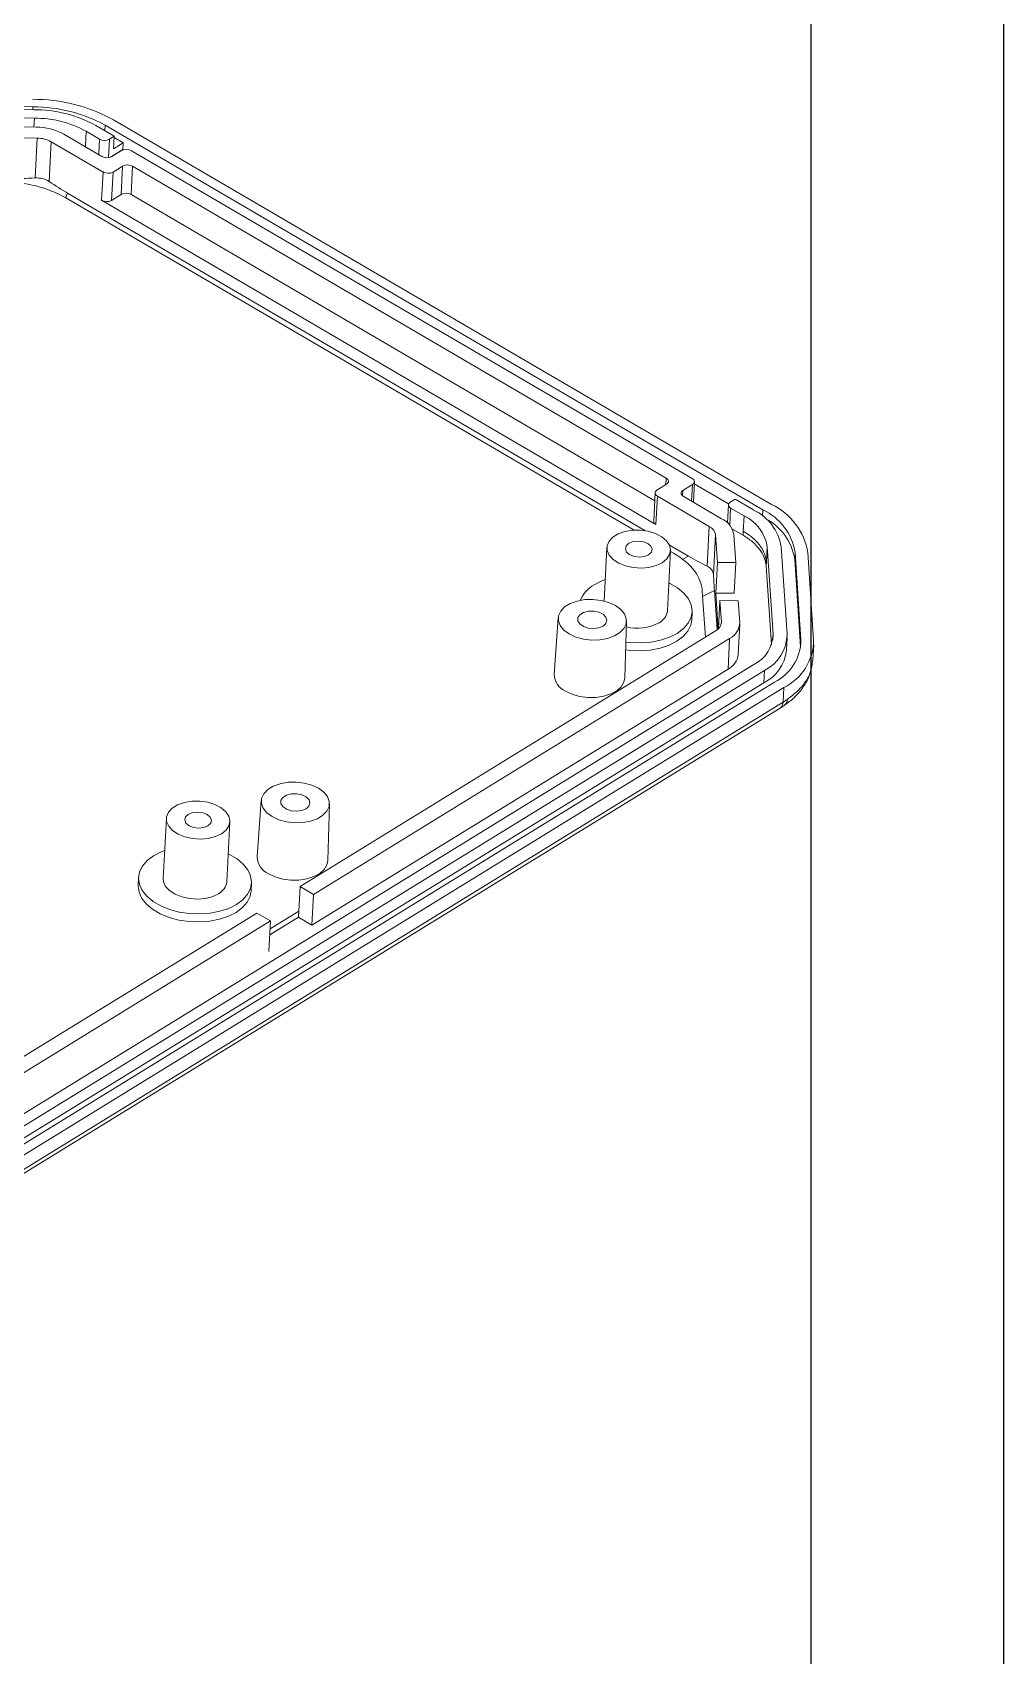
# Model space of a CAD drawing. Header units: inches. Extents: x 1153 to 4131, y 573 to 1071.
# Drawn here: x 2445.3 to 2493.3, y 660.5 to 740.8 of the extents above; entities that cross this region are included whole.
import ezdxf

# ---------------------------------------------------------------- set-up
doc = ezdxf.new("R2010")
doc.units = ezdxf.units.IN

msp = doc.modelspace()

# ---------------------------------------------------------------- linework, layer by layer
for p, q in [((2493.348, 973.438), (2493.348, 572.957)), ((2483.813, 963.903), (2483.813, 582.492))]:
    msp.add_line(p, q)
at = {"color": 7, "linetype": 'Continuous', "lineweight": 15}
for p, q in [((2438.061, 737.18), (2445.29, 737.116)), ((2438.104, 737.042), (2445.332, 736.978)), ((2445.36, 736.559), (2438.132, 736.623)), ((2445.456, 736.115), (2443.167, 736.135)), ((2448.397, 736.203), (2449.315, 735.666)), ((2448.857, 736.214), (2481.431, 717.174)), ((2481.858, 717.437), (2449.283, 736.477)), ((2445.493, 735.571), (2443.204, 735.591)), ((2445.392, 733.601), (2445.493, 735.571)), ((2446.196, 735.393), (2446.095, 733.423)), ((2448.759, 733.895), (2446.196, 735.393)), ((2448.707, 734.665), (2446.813, 735.772)), ((2447.922, 735.911), (2447.883, 735.15)), ((2448.583, 735.525), (2447.922, 735.911)), ((2449.315, 735.666), (2449.078, 735.521)), ((2449.315, 735.666), (2449.283, 735.049)), ((2449.758, 735.341), (2449.283, 735.049)), ((2449.758, 735.341), (2449.311, 735.602)), ((2449.74, 735.005), (2449.758, 735.341)), ((2449.123, 734.625), (2449.74, 735.005)), ((2449.676, 734.952), (2449.202, 734.66)), ((2449.74, 735.005), (2449.764, 734.991)), ((2477.927, 718.723), (2450.17, 734.948)), ((2448.687, 732.493), (2448.759, 733.895)), ((2449.182, 732.488), (2449.253, 733.891)), ((2449.253, 733.891), (2449.728, 734.182)), ((2449.728, 734.182), (2449.656, 732.78)), ((2450.15, 732.776), (2450.222, 734.178)), ((2450.222, 734.178), (2476.642, 718.735)), ((2447.007, 732.844), (2475.579, 716.143)), ((2475.05, 716.167), (2446.918, 732.611)), ((2476.136, 716.449), (2448.687, 732.493)), ((2449.656, 732.78), (2449.182, 732.488)), ((2476.075, 717.622), (2450.15, 732.776)), ((2476.662, 718.439), (2476.188, 718.147)), ((2477.473, 718.136), (2477.947, 718.427)), ((2477.988, 717.55), (2478.039, 718.56)), ((2478.035, 718.466), (2479.736, 717.471)), ((2476.095, 718.015), (2476.024, 716.612)), ((2476.208, 717.851), (2476.136, 716.449)), ((2478.771, 716.353), (2476.208, 717.851)), ((2479.387, 716.732), (2477.492, 717.84)), ((2479.816, 717.554), (2480.053, 717.7)), ((2480.053, 717.7), (2480.971, 717.163)), ((2479.723, 717.421), (2479.677, 716.52)), ((2480.497, 716.871), (2479.836, 717.258)), ((2480.458, 716.11), (2480.497, 716.871)), ((2478.67, 714.383), (2478.771, 716.353)), ((2479.085, 715.936), (2478.984, 713.966)), ((2479.177, 714.564), (2479.085, 715.936)), ((2479.901, 716.237), (2480.448, 715.918)), ((2480.085, 714.556), (2479.993, 715.928)), ((2480.458, 716.11), (2480.448, 715.918)), ((2473.712, 715.309), (2473.576, 712.654)), ((2476.706, 712.175), (2476.858, 715.148)), ((2476.802, 715.428), (2477.754, 714.872)), ((2481.642, 715.352), (2481.603, 714.591)), ((2481.933, 711.021), (2481.642, 715.352)), ((2482.341, 715.346), (2482.631, 711.015)), ((2477.012, 715.02), (2476.856, 715.111)), ((2479.1, 713.05), (2479.177, 714.564)), ((2479.177, 714.564), (2480.085, 714.556)), ((2480.085, 714.556), (2480.008, 713.042)), ((2481.603, 714.591), (2481.593, 714.398)), ((2481.593, 714.398), (2481.855, 710.489)), ((2483.008, 714.723), (2483.025, 715.059)), ((2483.299, 710.392), (2483.008, 714.723)), ((2483.025, 715.059), (2483.316, 710.728)), ((2483.945, 710.723), (2483.654, 715.054)), ((2478.584, 710.866), (2478.432, 713.136)), ((2479.163, 711.224), (2479.032, 713.177)), ((2479.219, 711.269), (2479.1, 713.05)), ((2479.1, 713.05), (2480.008, 713.042)), ((2477.909, 711.72), (2477.929, 712.113)), ((2479.303, 712.68), (2479.232, 711.28)), ((2479.375, 711.605), (2479.303, 712.68)), ((2480.212, 712.672), (2479.303, 712.68)), ((2480.284, 711.597), (2480.212, 712.672)), ((2458.515, 698.523), (2479.117, 711.193)), ((2471.298, 711.828), (2471.094, 709.027)), ((2474.589, 708.849), (2474.671, 711.656)), ((2480.207, 710.003), (2480.285, 711.517)), ((2459.183, 698.132), (2479.785, 710.803)), ((2479.785, 710.803), (2479.707, 709.288)), ((2482.601, 710.218), (2482.633, 710.835)), ((2483.299, 710.392), (2483.316, 710.728)), ((2483.301, 710.351), (2483.299, 710.392)), ((2483.909, 709.747), (2483.947, 710.486)), ((2414.885, 668.867), (2480.99, 709.521)), ((2483.856, 709.483), (2483.904, 709.766)), ((2481.504, 709.22), (2415.399, 668.566)), ((2459.105, 696.618), (2479.707, 709.288)), ((2481.472, 708.603), (2481.504, 709.22)), ((2481.472, 708.603), (2415.367, 667.949)), ((2482.004, 708.639), (2415.899, 667.985)), ((2416.361, 667.715), (2482.466, 708.369)), ((2482.466, 708.369), (2482.429, 707.651)), ((2416.177, 666.701), (2482.282, 707.355)), ((2416.325, 666.997), (2482.429, 707.651)), ((2482.282, 707.355), (2482.492, 707.49)), ((2456.595, 702.786), (2456.39, 699.985)), ((2459.886, 699.806), (2459.968, 702.613)), ((2451.894, 701.891), (2451.742, 698.918)), ((2454.888, 698.758), (2455.04, 701.731)), ((2450.519, 698.981), (2450.499, 698.588)), ((2456.091, 698.302), (2456.111, 698.695)), ((2458.437, 697.009), (2458.515, 698.523)), ((2458.515, 698.523), (2459.183, 698.132)), ((2459.183, 698.132), (2459.105, 696.618)), ((2435.748, 684.522), (2456.38, 697.21)), ((2436.416, 684.131), (2457.049, 696.82)), ((2457.049, 696.82), (2456.38, 697.21)), ((2456.971, 695.305), (2457.049, 696.82)), ((2457.013, 696.133), (2458.437, 697.009)), ((2457.028, 696.425), (2458.452, 697.301)), ((2459.105, 696.618), (2458.437, 697.009))]:
    msp.add_line(p, q, dxfattribs=at)
at = {"color": 8, "linetype": 'Continuous', "lineweight": 15}
for p, q in [((2445.283, 736.978), (2445.29, 737.116)), ((2445.337, 736.116), (2445.36, 736.559)), ((2448.857, 736.214), (2448.843, 735.942)), ((2448.544, 734.76), (2448.583, 735.525)), ((2449.078, 735.521), (2449.031, 734.605)), ((2447.834, 735.175), (2447.883, 735.15)), ((2447.883, 735.15), (2447.883, 735.147)), ((2447.007, 732.844), (2446.905, 732.617)), ((2476.642, 718.735), (2476.626, 718.417)), ((2477.947, 718.427), (2477.904, 717.599)), ((2477.473, 718.136), (2477.459, 717.862)), ((2479.836, 717.258), (2479.792, 716.399)), ((2481.415, 716.863), (2481.431, 717.174)), ((2477.754, 714.872), (2477.435, 714.71)), ((2479.032, 713.177), (2478.449, 712.88)), ((2479.371, 711.523), (2479.375, 711.605)), ((2481.917, 710.721), (2481.933, 711.021))]:
    msp.add_line(p, q, dxfattribs=at)
at = {"color": 7, "linetype": 'Continuous', "lineweight": 15, "flags": 128}
for points in [[(2476.642, 718.735), (2476.688, 718.703), (2476.722, 718.666), (2476.745, 718.627), (2476.754, 718.586), (2476.75, 718.545), (2476.733, 718.506), (2476.703, 718.47), (2476.662, 718.439)], [(2477.927, 718.723), (2477.973, 718.691), (2478.007, 718.655), (2478.03, 718.615), (2478.039, 718.574), (2478.035, 718.534), (2478.018, 718.495), (2477.988, 718.459), (2477.947, 718.427)], [(2476.188, 718.147), (2476.146, 718.116), (2476.117, 718.08), (2476.099, 718.041), (2476.095, 718), (2476.105, 717.959), (2476.127, 717.92), (2476.162, 717.883), (2476.208, 717.851)], [(2477.492, 717.84), (2477.447, 717.872), (2477.412, 717.908), (2477.39, 717.948), (2477.38, 717.989), (2477.384, 718.029), (2477.401, 718.068), (2477.431, 718.104), (2477.473, 718.136)], [(2479.836, 717.258), (2479.79, 717.29), (2479.755, 717.326), (2479.733, 717.366), (2479.723, 717.407), (2479.727, 717.447), (2479.745, 717.486), (2479.775, 717.522), (2479.816, 717.554)], [(2476.442, 714.553), (2476.14, 714.411), (2475.784, 714.32), (2475.398, 714.287), (2475.004, 714.312), (2474.627, 714.396), (2474.293, 714.531), (2474.02, 714.711), (2473.827, 714.923), (2473.726, 715.154), (2473.722, 715.39), (2473.817, 715.616), (2474.004, 715.817), (2474.271, 715.982), (2474.603, 716.099), (2474.977, 716.161), (2475.37, 716.165), (2475.758, 716.11), (2476.117, 716), (2476.423, 715.841), (2476.657, 715.644), (2476.806, 715.421), (2476.859, 715.185), (2476.813, 714.953), (2476.671, 714.737), (2476.442, 714.553)], [(2474.797, 715.514), (2475.006, 715.599), (2475.258, 715.627), (2475.514, 715.594), (2475.736, 715.506), (2475.888, 715.376), (2475.949, 715.223), (2475.909, 715.071), (2475.773, 714.943), (2475.564, 714.859), (2475.312, 714.831), (2475.056, 714.864), (2474.834, 714.952), (2474.682, 715.082), (2474.621, 715.235), (2474.661, 715.386), (2474.797, 715.514)], [(2473.077, 713.458), (2473.461, 713.652), (2473.631, 713.716)], [(2476.777, 713.555), (2476.832, 713.529), (2477.212, 713.307), (2477.521, 713.049), (2477.748, 712.765), (2477.886, 712.463), (2477.931, 712.154), (2477.88, 711.848), (2477.736, 711.557), (2477.503, 711.289), (2477.189, 711.054), (2476.805, 710.86), (2476.365, 710.714), (2475.882, 710.62), (2475.374, 710.582), (2474.858, 710.6), (2474.641, 710.626)], [(2471.84, 711.025), (2471.576, 711.219), (2471.394, 711.443), (2471.305, 711.683), (2471.313, 711.926), (2471.419, 712.157), (2471.615, 712.364), (2471.891, 712.533), (2472.23, 712.656), (2472.614, 712.725), (2473.018, 712.736), (2473.421, 712.689), (2473.798, 712.586), (2474.128, 712.433), (2474.392, 712.239), (2474.574, 712.015), (2474.663, 711.775), (2474.655, 711.532), (2474.549, 711.301), (2474.353, 711.094), (2474.077, 710.925), (2473.738, 710.802), (2473.355, 710.733), (2472.95, 710.722), (2472.547, 710.769), (2472.17, 710.872), (2471.84, 711.025)], [(2473.517, 711.417), (2473.659, 711.548), (2473.71, 711.703), (2473.662, 711.861), (2473.523, 712.002), (2473.311, 712.105), (2473.055, 712.158), (2472.79, 712.153), (2472.55, 712.091), (2472.37, 711.98), (2472.272, 711.835), (2472.27, 711.675), (2472.365, 711.523), (2472.543, 711.399), (2472.781, 711.319), (2473.047, 711.295), (2473.304, 711.329), (2473.517, 711.417)], [(2477.909, 711.72), (2477.86, 711.456), (2477.716, 711.164), (2477.483, 710.896), (2477.169, 710.661), (2476.785, 710.467), (2476.345, 710.321), (2475.862, 710.227), (2475.354, 710.189), (2474.838, 710.208), (2474.63, 710.232)], [(2474.589, 708.849), (2474.546, 708.638), (2474.412, 708.414), (2474.193, 708.217), (2473.9, 708.058), (2473.551, 707.946), (2473.163, 707.886), (2472.758, 707.883), (2472.358, 707.936), (2471.983, 708.042), (2471.655, 708.195)], [(2457.136, 701.983), (2456.873, 702.177), (2456.691, 702.4), (2456.602, 702.64), (2456.61, 702.883), (2456.715, 703.115), (2456.912, 703.321), (2457.187, 703.491), (2457.527, 703.614), (2457.91, 703.683), (2458.315, 703.694), (2458.718, 703.647), (2459.095, 703.543), (2459.425, 703.39), (2459.689, 703.196), (2459.87, 702.973), (2459.96, 702.733), (2459.951, 702.49), (2459.846, 702.258), (2459.65, 702.052), (2459.374, 701.882), (2459.034, 701.759), (2458.651, 701.69), (2458.247, 701.679), (2457.844, 701.727), (2457.466, 701.83), (2457.136, 701.983)], [(2458.814, 702.375), (2458.956, 702.505), (2459.006, 702.66), (2458.959, 702.818), (2458.82, 702.959), (2458.608, 703.063), (2458.352, 703.116), (2458.086, 703.111), (2457.847, 703.048), (2457.666, 702.937), (2457.568, 702.792), (2457.567, 702.633), (2457.662, 702.481), (2457.84, 702.357), (2458.078, 702.277), (2458.343, 702.252), (2458.6, 702.287), (2458.814, 702.375)], [(2454.624, 701.135), (2454.322, 700.993), (2453.966, 700.902), (2453.58, 700.869), (2453.186, 700.895), (2452.809, 700.978), (2452.475, 701.113), (2452.202, 701.293), (2452.009, 701.505), (2451.908, 701.736), (2451.904, 701.972), (2451.999, 702.198), (2452.186, 702.399), (2452.453, 702.564), (2452.785, 702.681), (2453.159, 702.744), (2453.552, 702.748), (2453.94, 702.693), (2454.299, 702.582), (2454.605, 702.423), (2454.839, 702.226), (2454.988, 702.003), (2455.041, 701.767), (2454.995, 701.535), (2454.853, 701.319), (2454.624, 701.135)], [(2452.979, 702.096), (2453.188, 702.181), (2453.44, 702.209), (2453.696, 702.176), (2453.918, 702.088), (2454.07, 701.958), (2454.131, 701.805), (2454.091, 701.653), (2453.955, 701.525), (2453.746, 701.441), (2453.494, 701.413), (2453.238, 701.446), (2453.016, 701.534), (2452.864, 701.664), (2452.803, 701.817), (2452.843, 701.969), (2452.979, 702.096)], [(2454.959, 700.137), (2455.014, 700.111), (2455.394, 699.889), (2455.703, 699.631), (2455.93, 699.347), (2456.068, 699.045), (2456.113, 698.736), (2456.062, 698.43), (2455.918, 698.139), (2455.685, 697.871), (2455.371, 697.636), (2454.988, 697.442), (2454.547, 697.296), (2454.064, 697.202), (2453.556, 697.164), (2453.04, 697.183), (2452.533, 697.258), (2452.053, 697.387), (2451.616, 697.565), (2451.236, 697.787), (2450.928, 698.045), (2450.7, 698.329), (2450.562, 698.631), (2450.517, 698.94), (2450.568, 699.246), (2450.712, 699.537), (2450.945, 699.805), (2451.259, 700.04)], [(2451.259, 700.04), (2451.643, 700.234), (2451.813, 700.298)], [(2459.886, 699.806), (2459.843, 699.596), (2459.708, 699.371), (2459.489, 699.174), (2459.197, 699.016), (2458.848, 698.903), (2458.46, 698.844), (2458.055, 698.84), (2457.654, 698.893), (2457.28, 698.999), (2456.952, 699.153)], [(2456.091, 698.302), (2456.042, 698.038), (2455.898, 697.746), (2455.665, 697.478), (2455.351, 697.244), (2454.967, 697.05), (2454.527, 696.903), (2454.044, 696.809), (2453.536, 696.771), (2453.02, 696.79), (2452.513, 696.865), (2452.033, 696.994), (2451.596, 697.173), (2451.216, 697.394), (2450.908, 697.652), (2450.68, 697.937), (2450.542, 698.238), (2450.497, 698.547), (2450.499, 698.588)], [(2454.472, 698.162), (2454.17, 698.02), (2453.814, 697.929), (2453.428, 697.896), (2453.034, 697.922), (2452.657, 698.005), (2452.323, 698.141), (2452.05, 698.32), (2451.857, 698.532), (2451.756, 698.763), (2451.742, 698.918)]]:
    msp.add_lwpolyline(points, dxfattribs=at)
at = {"color": 7, "linetype": 'Continuous', "lineweight": 15}
for centre, radius, start, end in [((2445.315, 729.237), 8.256, 61.27178, 90.35138), ((2445.335, 729.789), 7.328, 61.27186, 90.35125), ((2445.371, 730.683), 6.295, 61.27166, 90.35155), ((2445.392, 731.296), 5.263, 61.27181, 90.35122), ((2445.473, 733.329), 2.786, 61.27163, 90.35147), ((2445.502, 734.126), 1.445, 61.27152, 90.3518), ((2448.835, 735.981), 0.52, 241.13991, 297.84533), ((2448.959, 735.12), 0.52, 241.1394, 297.84379), ((2449.919, 734.492), 0.52, 61.13649, 117.84824), ((2449.01, 734.351), 0.52, 241.13907, 297.84617), ((2449.971, 733.722), 0.52, 61.13661, 117.84658), ((2449.899, 732.32), 0.52, 61.13661, 117.84658), ((2448.939, 732.948), 0.52, 241.13907, 297.84617), ((2478.923, 715.752), 1.085, 9.34365, 64.67437), ((2479.621, 715.019), 2.049, 9.34313, 64.67462), ((2479.923, 714.948), 2.45, 9.34361, 64.67419), ((2480.211, 714.596), 2.852, 9.34407, 64.67394), ((2480.241, 714.279), 2.802, 9.11625, 62.49926), ((2480.483, 714.532), 3.214, 9.34312, 64.67453), ((2476.209, 716.619), 0.185, 182.06036, 246.87933), ((2478.53, 715.845), 0.562, 9.34277, 64.67482), ((2473.827, 712.105), 1.547, 118.99942, 157.60505), ((2475.941, 712.267), 0.77, 296.88064, 353.2019), ((2475.203, 713.63), 2.32, 256.53855, 297.92321), ((2478.91, 711.61), 0.465, 296.3351, 359.39695), ((2479.387, 711.607), 0.897, 296.34239, 359.38884), ((2480.238, 711.039), 1.695, 296.34221, 359.38942), ((2480.604, 711.037), 2.027, 296.34226, 359.38954), ((2480.957, 710.754), 2.359, 296.34289, 359.38904), ((2481.286, 710.751), 2.658, 296.34312, 359.3887), ((2479.293, 710.11), 0.92, 296.75894, 353.32288), ((2480.536, 710.46), 2.079, 296.75994, 353.32148), ((2472.033, 709.055), 0.939, 181.70503, 246.28102), ((2457.329, 700.013), 0.939, 181.70515, 246.28102), ((2454.123, 698.849), 0.77, 296.8807, 353.2019)]:
    msp.add_arc(centre, radius, start, end, dxfattribs=at)
at = {"color": 8, "linetype": 'Continuous', "lineweight": 15}
for centre, radius, start, end in [((2482.083, 707.639), 0.347, 305.09002, 1.95818), ((2482.268, 707.791), 0.375, 306.7257, 359.66559)]:
    msp.add_arc(centre, radius, start, end, dxfattribs=at)
at = {"color": 7, "linetype": 'Continuous', "lineweight": 15}
for centre, major_axis, ratio, start_param, end_param in [((2446.339, 744.195), (13.424, 3.622), 0.744404, 4.35343, 4.444974), ((2446.339, 744.195), (-7.575, 12.09), 0.53529, 2.253328, 2.344872), ((2479.51, 724.807), (-7.194, 10.419), 0.679751, 2.17352, 2.265064), ((2479.51, 724.807), (0.082, 14.172), 0.050716, 2.442124, 2.533668)]:
    msp.add_ellipse(centre, major_axis=major_axis, ratio=ratio, start_param=start_param, end_param=end_param, dxfattribs=at)
for points, knots in [([(2446.095, 733.423), (2446.048, 733.455), (2445.997, 733.483), (2445.889, 733.531), (2445.83, 733.551), (2445.65, 733.597), (2445.521, 733.609), (2445.392, 733.601)], [0, 0, 0, 0, 0.25, 0.25, 0.5, 0.5, 1, 1, 1, 1]), ([(2446.918, 732.611), (2446.485, 732.864), (2445.963, 733.074), (2444.936, 733.334), (2444.328, 733.409), (2443.74, 733.414)], [0, 0, 0, 0, 0.5, 0.5, 1, 1, 1, 1]), ([(2481.603, 714.591), (2481.601, 714.619), (2481.596, 714.679), (2481.579, 714.775), (2481.552, 714.883), (2481.512, 715.002), (2481.455, 715.132), (2481.377, 715.271), (2481.256, 715.45), (2481.083, 715.646), (2480.864, 715.84), (2480.657, 715.991), (2480.519, 716.073), (2480.458, 716.11)], [0, 0, 0, 0, 0.049441, 0.106238, 0.170364, 0.241801, 0.320547, 0.406617, 0.500047, 0.658667, 0.794847, 0.908652, 1, 1, 1, 1]), ([(2480.448, 715.918), (2480.621, 715.817), (2480.776, 715.707), (2481.051, 715.471), (2481.169, 715.347), (2481.363, 715.089), (2481.441, 714.954), (2481.551, 714.678), (2481.584, 714.539), (2481.593, 714.398)], [0, 0, 0, 0, 0.25, 0.25, 0.5, 0.5, 0.75, 0.75, 1, 1, 1, 1]), ([(2478.432, 713.136), (2478.408, 713.489), (2478.269, 713.851), (2477.809, 714.46), (2477.445, 714.767), (2477.012, 715.02)], [0, 0, 0, 0, 0.5, 0.5, 1, 1, 1, 1]), ([(2478.984, 713.966), (2478.982, 714.009), (2478.973, 714.05), (2478.944, 714.13), (2478.922, 714.169), (2478.842, 714.276), (2478.765, 714.336), (2478.67, 714.383)], [0, 0, 0, 0, 0.25, 0.25, 0.5, 0.5, 1, 1, 1, 1]), ([(2482.492, 707.49), (2482.658, 707.613), (2483, 707.864), (2483.41, 708.336), (2483.737, 708.886), (2483.832, 709.298), (2483.88, 709.507)], [0, 0, 0, 0, 0.232445, 0.476772, 0.732845, 1, 1, 1, 1]), ([(2482.429, 707.651), (2482.466, 707.674), (2482.539, 707.719), (2482.608, 707.765), (2482.642, 707.788)], [0, 0, 0, 0, 0.499912, 1, 1, 1, 1])]:
    msp.add_open_spline(points, degree=3, knots=knots, dxfattribs=at)
at = {"color": 8, "linetype": 'Continuous', "lineweight": 15}
msp.add_open_spline([(2482.642, 707.788), (2482.829, 707.928), (2483.202, 708.209), (2483.585, 708.707), (2483.81, 709.136), (2483.846, 709.404), (2483.856, 709.483)], degree=3, knots=[0, 0, 0, 0, 0.2923479, 0.5846738, 0.8769976, 1, 1, 1, 1], dxfattribs=at)

doc.saveas('drawing.dxf')
